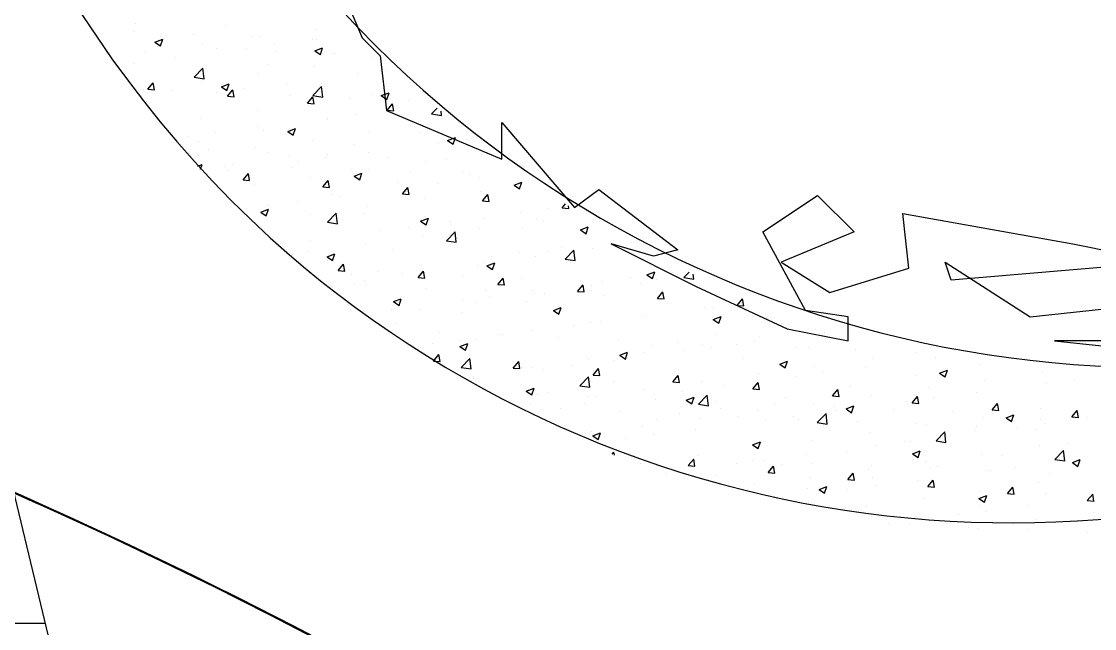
# Model space of a CAD drawing. Extents: x 652 to 897, y 187 to 370.
# Drawn here: x 836.6864 to 837.1447, y 233.6572 to 233.9167 of the extents above; entities that cross this region are included whole.
import ezdxf

# ---------------------------------------------------------------- set-up
doc = ezdxf.new("R2010")
doc.units = 0
doc.layers.get('0').update_dxf_attribs({"linetype": 'CONTINUOUS'})
doc.layers.add('40', color=3, linetype='CONTINUOUS')
doc.layers.add('ROAD', color=1, linetype='CONTINUOUS')
pattern_1 = [(0, (621.5108, 27.919), (0.508, 0.508), [0.508, -0.508]), (0, (621.5108, 28.1095), (0.508, 0.508), [0.508, -0.508]), (0, (621.5108, 28.3), (0.508, 0.508), [0.508, -0.508]), (90, (621.5743, 28.3635), (-0.508, 0.508), [0.508, -0.508]), (90, (621.7648, 28.3635), (-0.508, 0.508), [0.508, -0.508]), (90, (621.9553, 28.3635), (-0.508, 0.508), [0.508, -0.508])]

# ---------------------------------------------------------------- blocks, each defined once
blk = doc.blocks.new('PLANT90')
for start, end in [(98.1984, 120.329), (53.1984, 75.329), (143.1984, 165.329), (8.1984, 30.329), (188.1984, 210.329), (323.1984, 345.329), (233.1984, 255.329), (278.1984, 300.329)]:
    blk.add_arc((121.2, -11.9), 5000, start, end)
blk = doc.blocks.new('WH34')
at = {"layer": '40', "color": 3}
for p, q in [((-235.89, -152.74), (-235.89, -152.74)), ((-225.78, -152.83), (-225.78, -152.83)), ((-205.56, -153.36), (-205.56, -153.36)), ((-185.12, -154.22), (-185.12, -154.22)), ((-226.06, -154.72), (-226.06, -154.72)), ((-221.35, -157.08), (-219.6, -156.41)), ((-220.14, -155.87), (-220.14, -155.87)), ((-220.11, -157.92), (-219.6, -156.41)), ((-212.72, -155.28), (-212.72, -155.28)), ((-199.37, -155.85), (-199.37, -155.85)), ((-197.74, -155.82), (-197.74, -155.82)), ((-186.03, -156.41), (-186.03, -156.41)), ((-185.12, -156.47), (-185.12, -156.47)), ((-221.35, -157.08), (-220.11, -157.92)), ((-220.79, -158.08), (-220.79, -158.08)), ((-210.58, -157.58), (-210.58, -157.58)), ((-207.45, -158.64), (-207.45, -158.64)), ((-200.84, -158.54), (-200.84, -158.54)), ((-194.58, -157.72), (-194.58, -157.72)), ((-185.42, -159.08), (-183.67, -158.41)), ((-185.42, -159.08), (-184.18, -159.92)), ((-184.18, -159.92), (-183.67, -158.41)), ((-223.56, -159.46), (-223.56, -159.46)), ((-216.63, -160.62), (-216.63, -160.62)), ((-194.1, -159.21), (-194.1, -159.21)), ((-181.43, -159.61), (-181.43, -159.61)), ((-180.76, -159.77), (-180.76, -159.77)), ((-172.44, -160.67), (-172.44, -160.67)), ((-226.1, -161.86), (-226.1, -161.86)), ((-212.54, -164.99), (-210.6, -162.96)), ((-210.32, -165.34), (-210.6, -162.96)), ((-196.01, -162.11), (-196.01, -162.11)), ((-185.42, -162.55), (-185.42, -162.55)), ((-169.64, -163.43), (-169.64, -163.43)), ((-222.96, -167.71), (-221.76, -166.27)), ((-221.47, -167.84), (-221.76, -166.27)), ((-212.54, -164.99), (-210.32, -165.33)), ((-210.88, -165.91), (-210.88, -165.91)), ((-210.59, -164.61), (-210.59, -164.61)), ((-198.05, -164.15), (-198.05, -164.15)), ((-191.69, -166.33), (-191.69, -166.33)), ((-175.9, -164.25), (-175.9, -164.25)), ((-225.17, -167.12), (-225.17, -167.12)), ((-223.87, -167.78), (-223.87, -167.78)), ((-222.96, -167.71), (-221.47, -167.84)), ((-217.69, -167.99), (-217.69, -167.99)), ((-207.42, -168.4), (-207.42, -168.4)), ((-206.43, -167.14), (-204.68, -166.47)), ((-206.43, -167.14), (-205.18, -167.98)), ((-205.19, -167.98), (-204.68, -166.47)), ((-205.03, -169.28), (-203.82, -167.84)), ((-204.35, -168.56), (-204.35, -168.56)), ((-203.54, -169.41), (-203.82, -167.84)), ((-201.16, -167.58), (-201.16, -167.58)), ((-185.86, -169.13), (-183.92, -167.1)), ((-183.64, -169.47), (-183.92, -167.1)), ((-170.5, -169.14), (-168.75, -168.47)), ((-169.26, -169.99), (-168.75, -168.48)), ((-223.21, -170.48), (-223.21, -170.48)), ((-205.03, -169.28), (-203.53, -169.41)), ((-191, -169.12), (-191, -169.12)), ((-187.1, -170.84), (-185.89, -169.41)), ((-187.1, -170.84), (-185.6, -170.98)), ((-185.6, -170.98), (-185.89, -169.41)), ((-185.86, -169.13), (-183.64, -169.47)), ((-185.72, -170.87), (-185.72, -170.87)), ((-177.66, -169.68), (-177.66, -169.68)), ((-172.74, -168.99), (-172.74, -168.99)), ((-170.5, -169.14), (-169.26, -169.98)), ((-169.17, -172.41), (-167.96, -170.98)), ((-167.67, -172.55), (-167.96, -170.98)), ((-164.31, -170.25), (-164.31, -170.25)), ((-198.35, -172.47), (-198.35, -172.47)), ((-176.22, -173.29), (-176.22, -173.29)), ((-169.17, -172.41), (-167.67, -172.54)), ((-167.89, -172.02), (-167.89, -172.02)), ((-166.75, -172.04), (-166.75, -172.04)), ((-159.18, -173.26), (-157.9, -171.93)), ((-159.18, -173.26), (-156.96, -173.61)), ((-156.96, -173.61), (-157.07, -172.65)), ((-211.19, -174.23), (-211.19, -174.23)), ((-182.48, -174.11), (-182.48, -174.11)), ((-182.47, -174.53), (-182.47, -174.53)), ((-160.21, -175.56), (-160.21, -175.56)), ((-214, -178.26), (-214, -178.26)), ((-207.74, -177.44), (-207.74, -177.44)), ((-198.27, -176.19), (-198.27, -176.19)), ((-197.05, -177.03), (-197.05, -177.03)), ((-191.51, -177.21), (-189.76, -176.54)), ((-191.51, -177.21), (-190.26, -178.05)), ((-190.26, -178.05), (-189.76, -176.54)), ((-173.04, -177.32), (-173.04, -177.32)), ((-161.9, -177.51), (-161.9, -177.51)), ((-211.63, -179.53), (-211.63, -179.53)), ((-198.66, -180.79), (-198.66, -180.79)), ((-186.03, -179.19), (-186.03, -179.19)), ((-176.48, -180.02), (-176.48, -180.02)), ((-157.54, -179.82), (-157.54, -179.82)), ((-155.58, -179.21), (-153.83, -178.54)), ((-155.58, -179.21), (-154.33, -180.05)), ((-154.34, -180.05), (-153.83, -178.54)), ((-151.28, -179), (-151.28, -179)), ((-211.49, -182.55), (-211.49, -182.55)), ((-209.21, -181.33), (-209.21, -181.33)), ((-195.87, -181.89), (-195.87, -181.89)), ((-191.06, -182.52), (-191.06, -182.52)), ((-182.8, -183.15), (-182.8, -183.15)), ((-182.52, -182.46), (-182.52, -182.46)), ((-173.33, -181.9), (-173.33, -181.9)), ((-169.18, -183.02), (-169.18, -183.02)), ((-147.88, -182.28), (-147.88, -182.28)), ((-211.74, -184.97), (-210.76, -184.6)), ((-211.11, -185.65), (-210.76, -184.6)), ((-205.64, -185.02), (-205.64, -185.02)), ((-203.94, -184.69), (-203.94, -184.69)), ((-190.6, -185.25), (-190.6, -185.25)), ((-189.06, -183.97), (-189.06, -183.97)), ((-173.35, -185.64), (-173.35, -185.64)), ((-160.51, -183.88), (-160.51, -183.88)), ((-155.83, -183.59), (-155.83, -183.59)), ((-204.85, -186.05), (-204.85, -186.05)), ((-201.56, -188.08), (-200.35, -186.64)), ((-200.07, -188.21), (-200.36, -186.65)), ((-186.33, -187.51), (-186.33, -187.51)), ((-177.25, -185.82), (-177.25, -185.82)), ((-176.58, -187.27), (-174.83, -186.6)), ((-176.58, -187.27), (-175.34, -188.11)), ((-175.34, -188.11), (-174.83, -186.6)), ((-163.91, -186.38), (-163.91, -186.38)), ((-152.35, -186.26), (-152.35, -186.26)), ((-150.56, -186.94), (-150.56, -186.94)), ((-148.39, -187.61), (-148.39, -187.61)), ((-201.56, -188.08), (-200.07, -188.21)), ((-198.96, -189.11), (-198.96, -189.11)), ((-183.63, -189.65), (-182.42, -188.21)), ((-183.63, -189.65), (-182.13, -189.78)), ((-182.14, -189.78), (-182.42, -188.22)), ((-166.93, -188.76), (-166.93, -188.76)), ((-165.7, -191.22), (-164.49, -189.78)), ((-164.2, -191.35), (-164.49, -189.78)), ((-164.12, -189.68), (-164.12, -189.68)), ((-157.86, -188.86), (-157.86, -188.86)), ((-140.65, -189.28), (-138.9, -188.6)), ((-140.65, -189.28), (-139.41, -190.11)), ((-139.41, -190.12), (-138.91, -188.61)), ((-181.51, -191.27), (-181.51, -191.27)), ((-179.91, -191.76), (-179.91, -191.76)), ((-165.7, -191.22), (-164.2, -191.35)), ((-160.82, -192.2), (-160.82, -192.2)), ((-148.19, -190.6), (-148.19, -190.6)), ((-147.77, -192.79), (-146.56, -191.35)), ((-147.77, -192.79), (-146.27, -192.92)), ((-146.27, -192.92), (-146.56, -191.35)), ((-200.84, -194.6), (-200.84, -194.6)), ((-197.59, -195.34), (-195.84, -194.67)), ((-196.35, -196.18), (-195.84, -194.67)), ((-196.09, -193.77), (-196.09, -193.77)), ((-195.63, -193.83), (-195.63, -193.83)), ((-189.38, -193.01), (-189.38, -193.01)), ((-187.5, -195.17), (-187.5, -195.17)), ((-173.65, -193.96), (-173.65, -193.96)), ((-132.92, -194.57), (-132.92, -194.57)), ((-129.83, -194.36), (-129.11, -193.5)), ((-129.83, -194.36), (-128.34, -194.49)), ((-128.34, -194.49), (-128.44, -193.93)), ((-199.26, -197.44), (-199.26, -197.44)), ((-197.59, -195.34), (-196.35, -196.18)), ((-186.64, -195.83), (-186.64, -195.83)), ((-182.55, -197.62), (-180.6, -195.59)), ((-182.55, -197.62), (-180.32, -197.96)), ((-180.33, -197.96), (-180.6, -195.59)), ((-174.15, -195.73), (-174.15, -195.73)), ((-161.66, -197.34), (-159.91, -196.67)), ((-161.66, -197.34), (-160.42, -198.18)), ((-160.81, -196.29), (-160.81, -196.29)), ((-160.42, -198.18), (-159.91, -196.67)), ((-154.97, -197.47), (-154.97, -197.47)), ((-147.46, -196.86), (-147.46, -196.86)), ((-139.18, -195.39), (-139.18, -195.39)), ((-135.51, -197.05), (-135.51, -197.05)), ((-134.12, -197.42), (-134.12, -197.42)), ((-170.69, -199.54), (-170.69, -199.54)), ((-164.44, -198.72), (-164.44, -198.72)), ((-155.87, -201.76), (-153.92, -199.73)), ((-153.64, -202.1), (-153.92, -199.73)), ((-148.49, -198.92), (-148.49, -198.92)), ((-138.8, -198.68), (-138.8, -198.68)), ((-125.73, -199.34), (-123.98, -198.67)), ((-125.73, -199.34), (-124.49, -200.18)), ((-124.49, -200.18), (-123.98, -198.67)), ((-186.48, -201.62), (-186.48, -201.62)), ((-173.96, -202.28), (-173.96, -202.28)), ((-161.12, -200.52), (-161.12, -200.52)), ((-155.87, -201.76), (-153.64, -202.1)), ((-153.38, -201.18), (-153.38, -201.18)), ((-118.23, -201.66), (-118.23, -201.66)), ((-186.94, -204.16), (-186.94, -204.16)), ((-182.67, -205.4), (-180.92, -204.73)), ((-181.42, -206.24), (-180.92, -204.73)), ((-167.96, -203.68), (-167.96, -203.68)), ((-139.5, -204.43), (-139.5, -204.43)), ((-132.81, -204.16), (-132.81, -204.16)), ((-130.03, -203.18), (-130.03, -203.18)), ((-129.19, -205.89), (-127.24, -203.86)), ((-126.96, -206.24), (-127.24, -203.87)), ((-122.98, -203.61), (-122.98, -203.61)), ((-182.67, -205.4), (-181.42, -206.24)), ((-182.54, -206.18), (-182.54, -206.18)), ((-180.16, -208.45), (-178.95, -207.02)), ((-178.67, -208.59), (-178.96, -207.02)), ((-161.54, -207.33), (-161.54, -207.33)), ((-148.8, -207.24), (-148.8, -207.24)), ((-147.39, -206.67), (-147.39, -206.67)), ((-146.74, -207.4), (-144.99, -206.73)), ((-145.76, -205.25), (-145.76, -205.25)), ((-145.5, -208.25), (-144.99, -206.74)), ((-135.81, -205.37), (-135.81, -205.37)), ((-129.19, -205.89), (-126.96, -206.24)), ((-180.16, -208.45), (-178.67, -208.59)), ((-179.02, -208.5), (-179.02, -208.5)), ((-177.27, -209.4), (-177.27, -209.4)), ((-171.01, -208.58), (-171.01, -208.58)), ((-165.67, -209.07), (-165.67, -209.07)), ((-162.23, -210.02), (-161.02, -208.59)), ((-161.97, -209.17), (-161.97, -209.17)), ((-161.42, -208.84), (-161.42, -208.84)), ((-160.73, -210.16), (-161.02, -208.59)), ((-152.33, -209.63), (-152.33, -209.63)), ((-146.74, -207.4), (-145.49, -208.24)), ((-110.81, -209.41), (-109.06, -208.73)), ((-110.81, -209.41), (-109.57, -210.25)), ((-109.57, -210.25), (-109.06, -208.74)), ((-105.09, -208.89), (-105.09, -208.89)), ((-102.5, -210.03), (-101.34, -208.82)), ((-100.28, -210.38), (-100.41, -209.25)), ((-176.55, -211.67), (-176.55, -211.67)), ((-174.26, -210.6), (-174.26, -210.6)), ((-173.75, -211.86), (-173.75, -211.86)), ((-162.23, -210.02), (-160.73, -210.15)), ((-144.3, -211.59), (-143.09, -210.16)), ((-144.3, -211.59), (-142.8, -211.72)), ((-142.8, -211.73), (-143.09, -210.16)), ((-138.98, -210.2), (-138.98, -210.2)), ((-126.37, -213.16), (-125.16, -211.72)), ((-125.64, -210.76), (-125.64, -210.76)), ((-124.87, -213.29), (-125.16, -211.73)), ((-123.28, -211.93), (-123.28, -211.93)), ((-120.82, -210.96), (-120.82, -210.96)), ((-114.56, -210.14), (-114.56, -210.14)), ((-112.29, -211.32), (-112.29, -211.32)), ((-110.65, -210.33), (-110.65, -210.33)), ((-108.68, -210.41), (-108.68, -210.41)), ((-102.5, -210.03), (-100.28, -210.38)), ((-98.95, -211.89), (-98.95, -211.89)), ((-160.4, -212.43), (-160.4, -212.43)), ((-147.06, -212.99), (-147.06, -212.99)), ((-146.07, -214.29), (-146.07, -214.29)), ((-136.61, -213.04), (-136.61, -213.04)), ((-136.12, -213.69), (-136.12, -213.69)), ((-133.71, -213.55), (-133.71, -213.55)), ((-126.37, -213.16), (-124.87, -213.29)), ((-123.26, -212.91), (-123.26, -212.91)), ((-120.37, -214.12), (-120.37, -214.12)), ((-108.43, -214.73), (-107.23, -213.29)), ((-106.94, -214.86), (-107.23, -213.3)), ((-167.74, -215.47), (-165.99, -214.8)), ((-167.74, -215.47), (-166.5, -216.31)), ((-166.5, -216.31), (-165.99, -214.8)), ((-152.33, -215.11), (-152.33, -215.11)), ((-149.1, -215.57), (-149.1, -215.57)), ((-137.84, -215.42), (-137.84, -215.42)), ((-131.82, -217.47), (-130.06, -216.8)), ((-130.57, -218.31), (-130.07, -216.8)), ((-108.43, -214.73), (-106.94, -214.86)), ((-107.02, -214.68), (-107.02, -214.68)), ((-97.97, -216.78), (-97.97, -216.78)), ((-95.88, -216.68), (-95.88, -216.68)), ((-93.68, -215.25), (-93.68, -215.25)), ((-90.5, -216.3), (-89.3, -214.86)), ((-90.5, -216.3), (-89.01, -216.43)), ((-89.62, -215.85), (-89.62, -215.85)), ((-89.01, -216.43), (-89.3, -214.86)), ((-168.12, -217.19), (-168.12, -217.19)), ((-161.73, -217.17), (-161.73, -217.17)), ((-152.42, -217.92), (-152.42, -217.92)), ((-131.82, -217.47), (-130.57, -218.31)), ((-111.67, -218.75), (-111.67, -218.75)), ((-110.96, -218.65), (-110.96, -218.65)), ((-95.89, -219.47), (-94.14, -218.8)), ((-94.64, -220.31), (-94.14, -218.8)), ((-167, -220.42), (-167, -220.42)), ((-127.39, -220.83), (-127.39, -220.83)), ((-123.58, -220.25), (-123.58, -220.25)), ((-121.14, -220), (-121.14, -220)), ((-95.89, -219.47), (-94.64, -220.31)), ((-80.56, -220.32), (-80.56, -220.32)), ((-72.81, -221.74), (-72.81, -221.74)), ((-157.3, -222.34), (-157.3, -222.34)), ((-152.65, -224.15), (-152.65, -224.15)), ((-149.4, -223.89), (-149.4, -223.89)), ((-143.96, -222.9), (-143.96, -222.9)), ((-143.18, -222.9), (-143.18, -222.9)), ((-136.42, -222.01), (-136.42, -222.01)), ((-130.61, -223.47), (-130.61, -223.47)), ((-117.27, -224.03), (-117.27, -224.03)), ((-95.14, -222.83), (-95.14, -222.83)), ((-85.44, -223.34), (-85.44, -223.34)), ((-70.94, -222.39), (-70.94, -222.39)), ((-162.03, -225.49), (-162.03, -225.49)), ((-158.91, -224.97), (-158.91, -224.97)), ((-152.82, -225.53), (-151.07, -224.86)), ((-152.82, -225.53), (-151.58, -226.37)), ((-151.58, -226.37), (-151.07, -224.86)), ((-109.72, -225.33), (-109.72, -225.33)), ((-103.92, -224.6), (-103.92, -224.6)), ((-102.45, -226.54), (-102.45, -226.54)), ((-98.27, -225.1), (-98.27, -225.1)), ((-96.2, -225.71), (-96.2, -225.71)), ((-90.57, -225.16), (-90.57, -225.16)), ((-86.73, -224.47), (-86.73, -224.47)), ((-77.23, -225.72), (-77.23, -225.72)), ((-74.57, -225.81), (-74.57, -225.81)), ((-63.88, -226.29), (-63.88, -226.29)), ((-158.76, -228.83), (-157.55, -227.39)), ((-158.76, -228.83), (-157.27, -228.96)), ((-157.27, -228.96), (-157.56, -227.39)), ((-152.55, -230.25), (-150.61, -228.22)), ((-150.33, -230.59), (-150.61, -228.22)), ((-140.83, -230.4), (-139.62, -228.96)), ((-139.33, -230.53), (-139.62, -228.96)), ((-124.3, -227.83), (-124.3, -227.83)), ((-123.89, -228.58), (-123.89, -228.58)), ((-118.24, -228.62), (-118.24, -228.62)), ((-116.89, -227.54), (-115.14, -226.86)), ((-116.89, -227.54), (-115.65, -228.37)), ((-115.65, -228.38), (-115.14, -226.87)), ((-111.26, -226.98), (-111.26, -226.98)), ((-89.15, -228.31), (-89.15, -228.31)), ((-80.96, -229.54), (-79.21, -228.87)), ((-79.72, -230.38), (-79.21, -228.87)), ((-60.13, -228.19), (-60.13, -228.19)), ((-50.54, -226.85), (-50.54, -226.85)), ((-46, -228.1), (-46, -228.1)), ((-152.55, -230.25), (-150.33, -230.59)), ((-140.83, -230.4), (-139.33, -230.53)), ((-138.87, -230.33), (-138.87, -230.33)), ((-136.72, -230.34), (-136.72, -230.34)), ((-133.97, -230.69), (-133.97, -230.69)), ((-127.71, -229.86), (-127.71, -229.86)), ((-122.9, -231.97), (-121.69, -230.53)), ((-121.4, -232.1), (-121.69, -230.53)), ((-103.73, -230.82), (-103.73, -230.82)), ((-80.96, -229.54), (-79.72, -230.38)), ((-73.12, -230.06), (-73.12, -230.06)), ((-71.26, -231.42), (-71.26, -231.42)), ((-61.79, -230.18), (-61.79, -230.18)), ((-45.04, -231.54), (-43.29, -230.87)), ((-43.79, -232.38), (-43.29, -230.87)), ((-35.86, -229.56), (-35.86, -229.56)), ((-21.99, -231.28), (-21.99, -231.28)), ((-149.76, -232.76), (-149.76, -232.76)), ((-149.71, -232.21), (-149.71, -232.21)), ((-125.87, -234.38), (-123.92, -232.36)), ((-123.65, -234.73), (-123.93, -232.36)), ((-122.9, -231.97), (-121.4, -232.1)), ((-118.3, -233.32), (-118.3, -233.32)), ((-104.96, -233.53), (-103.76, -232.1)), ((-104.96, -233.53), (-103.47, -233.67)), ((-103.47, -233.67), (-103.76, -232.1)), ((-98.58, -233.42), (-98.58, -233.42)), ((-87.03, -235.1), (-85.83, -233.67)), ((-85.54, -235.24), (-85.83, -233.67)), ((-85.74, -231.66), (-85.74, -231.66)), ((-77.52, -232.25), (-77.52, -232.25)), ((-50.44, -232.06), (-50.44, -232.06)), ((-45.04, -231.54), (-43.79, -232.38)), ((-34.97, -233.15), (-34.97, -233.15)), ((-21.06, -233.81), (-21.06, -233.81)), ((-14.8, -232.99), (-14.8, -232.99)), ((-137.9, -235.6), (-136.15, -234.93)), ((-137.9, -235.6), (-136.65, -236.44)), ((-136.66, -236.44), (-136.15, -234.93)), ((-135.48, -236.24), (-135.48, -236.24)), ((-132.88, -235.82), (-132.88, -235.82)), ((-125.87, -234.38), (-123.65, -234.73)), ((-111.56, -235.3), (-111.56, -235.3)), ((-102.77, -235.57), (-102.77, -235.57)), ((-93.3, -234.33), (-93.3, -234.33)), ((-87.03, -235.1), (-85.54, -235.23)), ((-69.1, -236.67), (-67.9, -235.24)), ((-67.61, -236.81), (-67.9, -235.24)), ((-65.02, -234.56), (-65.02, -234.56)), ((-47.6, -234.75), (-47.6, -234.75)), ((-36.85, -235.89), (-36.85, -235.89)), ((-137.03, -238.66), (-137.03, -238.66)), ((-124.82, -238.48), (-124.82, -238.48)), ((-124.19, -236.9), (-124.19, -236.9)), ((-122.13, -236.81), (-122.13, -236.81)), ((-109.03, -236.4), (-109.03, -236.4)), ((-108.79, -237.37), (-108.79, -237.37)), ((-101.97, -237.6), (-100.22, -236.93)), ((-101.97, -237.6), (-100.73, -238.44)), ((-100.73, -238.44), (-100.22, -236.93)), ((-99.19, -238.52), (-97.24, -236.49)), ((-99.19, -238.52), (-96.97, -238.87)), ((-96.97, -238.87), (-97.24, -236.49)), ((-95.44, -237.93), (-95.44, -237.93)), ((-82.1, -238.5), (-82.1, -238.5)), ((-79.6, -237.06), (-79.6, -237.06)), ((-73.42, -238.39), (-73.42, -238.39)), ((-69.1, -236.67), (-67.61, -236.8)), ((-60.43, -236.51), (-60.43, -236.51)), ((-52.58, -237.96), (-52.58, -237.96)), ((-51.17, -238.24), (-49.97, -236.8)), ((-51.17, -238.24), (-49.68, -238.37)), ((-49.68, -238.37), (-49.97, -236.81)), ((-46.32, -237.13), (-46.32, -237.13)), ((-33.24, -239.81), (-32.03, -238.37)), ((-31.75, -239.94), (-32.03, -238.38)), ((-134.29, -239.72), (-134.29, -239.72)), ((-130.21, -239.6), (-130.21, -239.6)), ((-116.86, -240.16), (-116.86, -240.16)), ((-103.52, -240.73), (-103.52, -240.73)), ((-94.18, -239.57), (-94.18, -239.57)), ((-86.05, -239.99), (-86.05, -239.99)), ((-72.51, -242.66), (-70.56, -240.63)), ((-70.29, -243.01), (-70.56, -240.63)), ((-68.75, -239.06), (-68.75, -239.06)), ((-68.37, -240.04), (-68.37, -240.04)), ((-66.04, -239.6), (-64.29, -238.93)), ((-66.04, -239.6), (-64.8, -240.44)), ((-64.8, -240.44), (-64.29, -238.93)), ((-55.41, -239.63), (-55.41, -239.63)), ((-42.06, -240.19), (-42.06, -240.19)), ((-33.24, -239.81), (-31.74, -239.94)), ((-30.11, -241.61), (-28.36, -240.93)), ((-28.87, -242.45), (-28.36, -240.94)), ((-28.72, -240.75), (-28.72, -240.75)), ((-22.29, -239.6), (-22.29, -239.6)), ((-15.31, -241.38), (-14.1, -239.94)), ((-13.81, -241.51), (-14.1, -239.94)), ((-108.76, -242.07), (-108.76, -242.07)), ((-98.88, -241.75), (-98.88, -241.75)), ((-90.17, -241.29), (-90.17, -241.29)), ((-84.09, -242.11), (-84.09, -242.11)), ((-77.83, -241.28), (-77.83, -241.28)), ((-76.83, -241.86), (-76.83, -241.86)), ((-72.51, -242.66), (-70.29, -243.01)), ((-63.48, -242.42), (-63.48, -242.42)), ((-50.14, -242.98), (-50.14, -242.98)), ((-47.9, -243.07), (-47.9, -243.07)), ((-35.28, -241.47), (-35.28, -241.47)), ((-30.11, -241.61), (-28.87, -242.44)), ((-22.31, -241.97), (-22.31, -241.97)), ((-21.38, -242.85), (-21.38, -242.85)), ((-15.37, -241.32), (-15.37, -241.32)), ((-15.31, -241.38), (-13.81, -241.51)), ((-11.91, -241.6), (-11.91, -241.6)), ((-124.5, -245.22), (-124.5, -245.22)), ((-123.34, -244.57), (-123.34, -244.57)), ((-122.98, -245.66), (-121.22, -244.99)), ((-122.98, -245.66), (-121.73, -246.5)), ((-121.73, -246.51), (-121.23, -244.99)), ((-111.87, -243.62), (-111.87, -243.62)), ((-109.35, -245.43), (-109.35, -245.43)), ((-99.88, -244.19), (-99.88, -244.19)), ((-60.74, -244.83), (-60.74, -244.83)), ((-45.83, -246.8), (-43.88, -244.77)), ((-43.61, -247.15), (-43.88, -244.77)), ((-43.43, -245.75), (-43.43, -245.75)), ((-36.89, -244.47), (-36.89, -244.47)), ((-36.79, -243.55), (-36.79, -243.55)), ((-27.64, -243.67), (-27.64, -243.67)), ((-23.44, -244.11), (-23.44, -244.11)), ((-115.61, -246.26), (-115.61, -246.26)), ((-87.05, -247.67), (-85.3, -246.99)), ((-87.05, -247.67), (-85.8, -248.51)), ((-86.35, -248.31), (-86.35, -248.31)), ((-85.8, -248.51), (-85.3, -247)), ((-73.72, -246.71), (-73.72, -246.71)), ((-59.15, -247.82), (-59.15, -247.82)), ((-52.9, -247), (-52.9, -247)), ((-51.47, -246.97), (-51.47, -246.97)), ((-45.83, -246.8), (-43.6, -247.14)), ((-22.59, -247.92), (-22.59, -247.92)), ((-16.32, -247.46), (-16.32, -247.46)), ((-118.61, -249.79), (-118.22, -249.33)), ((-118.1, -250), (-118.22, -249.34)), ((-113.76, -250.08), (-113.76, -250.08)), ((-100.42, -250.64), (-100.42, -250.64)), ((-99.19, -250.07), (-99.19, -250.07)), ((-74.94, -249.9), (-74.94, -249.9)), ((-66.05, -249.48), (-66.05, -249.48)), ((-51.12, -249.67), (-49.37, -249)), ((-51.12, -249.67), (-49.88, -250.51)), ((-49.88, -250.51), (-49.37, -249)), ((-35.58, -249.8), (-35.58, -249.8)), ((-30.9, -249.96), (-30.9, -249.96)), ((-19.15, -250.94), (-17.2, -248.91)), ((-16.92, -251.28), (-17.2, -248.91)), ((-112.17, -251.94), (-112.17, -251.94)), ((-101.5, -252.34), (-100.29, -250.9)), ((-101.5, -252.34), (-100, -252.47)), ((-100, -252.47), (-100.29, -250.91)), ((-90.67, -251.97), (-90.67, -251.97)), ((-87.07, -251.21), (-87.07, -251.21)), ((-84.41, -251.14), (-84.41, -251.14)), ((-83.56, -253.91), (-82.36, -252.47)), ((-82.07, -254.04), (-82.36, -252.47)), ((-80.63, -251.98), (-80.63, -251.98)), ((-73.73, -251.77), (-73.73, -251.77)), ((-61.04, -253.16), (-61.04, -253.16)), ((-60.38, -252.33), (-60.38, -252.33)), ((-48.21, -251.4), (-48.21, -251.4)), ((-47.03, -252.9), (-47.03, -252.9)), ((-45.48, -252.46), (-45.48, -252.46)), ((-27.96, -252.71), (-27.96, -252.71)), ((-19.15, -250.94), (-16.92, -251.28)), ((-18.49, -251.46), (-18.49, -251.46)), ((-15.19, -251.67), (-13.44, -251)), ((-15.19, -251.67), (-13.95, -252.51)), ((-13.95, -252.51), (-13.44, -251)), ((-106.46, -254.05), (-106.46, -254.05)), ((-95.21, -254.48), (-95.21, -254.48)), ((-83.56, -253.91), (-82.07, -254.04)), ((-74.03, -255.03), (-74.03, -255.03)), ((-65.63, -255.48), (-64.43, -254.04)), ((-65.63, -255.48), (-64.14, -255.61)), ((-64.14, -255.61), (-64.43, -254.04)), ((-60.06, -254.97), (-60.06, -254.97)), ((-34.22, -253.53), (-34.22, -253.53)), ((-33.69, -253.46), (-33.69, -253.46)), ((-20.34, -254.03), (-20.34, -254.03)), ((-86.65, -256.63), (-86.65, -256.63)), ((-74.64, -257.47), (-74.64, -257.47)), ((-72.12, -257.73), (-70.37, -257.06)), ((-72.12, -257.73), (-70.88, -258.57)), ((-70.88, -258.57), (-70.38, -257.06)), ((-65.73, -257.68), (-65.73, -257.68)), ((-59.47, -256.86), (-59.47, -256.86)), ((-50, -255.61), (-50, -255.61)), ((-47.7, -257.05), (-46.5, -255.61)), ((-47.7, -257.05), (-46.21, -257.18)), ((-46.21, -257.18), (-46.5, -255.61)), ((-29.77, -258.61), (-28.56, -257.18)), ((-28.28, -258.75), (-28.57, -257.18)), ((-22.9, -256.24), (-22.9, -256.24)), ((-81.52, -259.76), (-81.52, -259.76)), ((-48.51, -259.72), (-48.51, -259.72)), ((-36.2, -259.73), (-34.45, -259.06)), ((-36.2, -259.73), (-34.95, -260.57)), ((-35.88, -258.12), (-35.88, -258.12)), ((-34.95, -260.58), (-34.45, -259.06)), ((-29.77, -258.61), (-28.28, -258.75)), ((-21.35, -258.71), (-21.35, -258.71)), ((-11.84, -260.18), (-10.63, -258.75)), ((-11.84, -260.18), (-10.34, -260.31)), ((-10.35, -260.32), (-10.63, -258.75)), ((-61.35, -261.48), (-61.35, -261.48)), ((-35.93, -261.21), (-35.93, -261.21)), ((-34.53, -262.57), (-34.53, -262.57)), ((-25.07, -261.32), (-25.07, -261.32)), ((-10.37, -262.81), (-10.37, -262.81)), ((-50.51, -263.72), (-50.51, -263.72)), ((-40.79, -263.39), (-40.79, -263.39)), ((-23.2, -264.57), (-23.2, -264.57)), ((-56.58, -265.47), (-56.58, -265.47)), ((-51.9, -265.67), (-51.9, -265.67)), ((-38.56, -266.24), (-38.56, -266.24)), ((-36.19, -266.44), (-36.19, -266.44)), ((-25.21, -266.8), (-25.21, -266.8)), ((-11.87, -267.36), (-11.87, -267.36))]:
    blk.add_line(p, q, dxfattribs=at)
for points in [[(-181.64, -139.74), (-174.81, -156.11), (-170.72, -160.2), (-169.35, -172.48), (-143.42, -183.39), (-143.42, -175.2), (-127.04, -194.3), (-121.58, -190.21), (-103.83, -203.85), (-109.29, -205.21), (-118.85, -202.48), (-99.74, -212.03), (-79.26, -221.58), (-65.61, -224.31), (-65.61, -218.85), (-75.17, -217.49), (-84.72, -199.76), (-72.44, -191.57), (-64.25, -199.76), (-80.63, -206.58), (-69.71, -213.4), (-51.96, -207.94), (-53.33, -195.66), (-15.1, -202.48), (5.37, -206.58), (-42.41, -210.67), (-43.77, -206.58), (-24.66, -218.85), (13.56, -214.76)], [(1.28, -224.31), (-19.2, -224.31), (32.67, -229.77)]]:
    blk.add_lwpolyline(points, dxfattribs=at)
for centre, radius, start, end in [((3.62, 18.35), 248.62, 147.5437, 215.7516), ((-28.96, -16.89), 248.31, 153.0525, 227.8925), ((-22.12, -12.48), 256.18, 227.4192, 337.2791)]:
    blk.add_arc(centre, radius, start, end, dxfattribs=at)

msp = doc.modelspace()

# ---------------------------------------------------------------- hatches: boundary and pattern name
h = msp.add_hatch()
h.set_pattern_fill('EARTH', color=3, scale=0.08, style=0)
h.set_pattern_definition(pattern_1)
edge = h.paths.add_edge_path()
edge.add_line((836.48172, 234.55135), (836.79496, 234.62684))
edge.add_spline(control_points=[(836.79496, 234.62684), (836.76202, 234.68681), (836.68795, 234.81663), (836.52906, 234.92848), (836.44613, 234.90947), (836.41295, 234.89468)], knot_values=[40.856232, 40.856232, 40.856232, 40.856232, 41.009437, 41.154868, 41.257831, 41.257831, 41.257831, 41.257831], degree=3, periodic=0)
edge.add_arc((836.36271, 234.8822), 0.05177, -133.9803, 13.942, ccw=False)
edge.add_spline(control_points=[(836.32676, 234.84495), (836.30747, 234.83264), (836.24151, 234.79103), (836.17014, 234.77127), (836.12199, 234.7569), (836.12062, 234.75649)], knot_values=[41.348854, 41.348854, 41.348854, 41.348854, 41.410523, 41.559495, 41.563888, 41.563888, 41.563888, 41.563888], degree=3, periodic=0)
edge.add_arc((836.08365, 234.79274), 0.05177, 256.7046, 315.5612, ccw=False)
edge.add_spline(control_points=[(836.07175, 234.74236), (836.06805, 234.74137), (836.06434, 234.74042), (836.06061, 234.73949)], knot_values=[41.616129, 41.616129, 41.616129, 41.616129, 41.627907, 41.627907, 41.627907, 41.627907], degree=3, periodic=0)
edge.add_spline(control_points=[(836.06061, 234.73949), (836.03509, 234.73316), (835.97173, 234.72165), (835.89095, 234.72938), (835.86713, 234.75111)], knot_values=[41.627907, 41.627907, 41.627907, 41.627907, 41.708468, 41.820399, 41.820399, 41.820399, 41.820399], degree=3, periodic=0)
edge.add_line((835.86713, 234.75111), (835.89725, 234.64144))
edge.add_line((835.89725, 234.64144), (835.89414, 234.58682))
edge.add_line((835.89414, 234.58682), (835.98068, 234.62121))
edge.add_arc((835.93105, 234.60647), 0.05177, 16.5438, 26.7812)
edge.add_arc((835.98631, 234.68077), 0.05177, 206.8119, 259.9413, ccw=False)
edge.add_line((835.9401, 234.65742), (836.03594, 234.69552))
edge.add_arc((835.98631, 234.68077), 0.05177, -100.0587, 16.5438, ccw=False)
edge.add_arc((835.93105, 234.60647), 0.05177, -40.9452, 26.7812, ccw=False)
edge.add_line((835.97015, 234.57255), (836.00364, 234.58586))
edge.add_arc((835.95401, 234.57112), 0.05177, -153.1881, 16.5438, ccw=False)
edge.add_line((835.90781, 234.54776), (835.92591, 234.55496))
edge.add_arc((835.93105, 234.60647), 0.05177, 223.0905, 264.3008, ccw=False)
edge.add_line((835.89324, 234.57111), (835.89011, 234.51613))
edge.add_line((835.89011, 234.51613), (835.91173, 234.52473))
edge.add_arc((835.8621, 234.50998), 0.05177, -61.0315, 16.5438, ccw=False)
edge.add_line((835.88718, 234.46469), (835.88684, 234.4588))
edge.add_line((835.88684, 234.4588), (835.89328, 234.43208))
edge.add_line((835.89328, 234.43208), (835.90758, 234.43777))
edge.add_arc((835.85795, 234.42302), 0.05177, -20.5385, 16.5438, ccw=False)
edge.add_line((835.90643, 234.40486), (835.93725, 234.41712))
edge.add_arc((835.88763, 234.40237), 0.05177, -62.5243, 16.5438, ccw=False)
edge.add_line((835.91151, 234.35644), (835.91561, 234.33943))
edge.add_line((835.91561, 234.33943), (835.96821, 234.36034))
edge.add_arc((835.91858, 234.3456), 0.05177, -59.9923, 16.5438, ccw=False)
edge.add_arc((835.9147, 234.29192), 0.03106, 3.509, 16.5444, ccw=False)
edge.add_line((835.9457, 234.29382), (836.02731, 234.32626))
edge.add_arc((835.97768, 234.31152), 0.05177, -39.5723, 16.5438, ccw=False)
edge.add_line((836.01759, 234.27854), (836.05232, 234.29234))
edge.add_arc((836.08067, 234.30504), 0.03106, 204.1146, 206.8119)
edge.add_line((836.05295, 234.29102), (836.11045, 234.31388))
edge.add_arc((836.08067, 234.30504), 0.03106, -99.7591, 16.5438, ccw=False)
edge.add_arc((836.04531, 234.28208), 0.03106, 244.2775, 345.7304, ccw=False)
edge.add_arc((836.0164, 234.28106), 0.03106, 218.3587, 299.7814, ccw=False)
edge.add_arc((835.97768, 234.31152), 0.05177, 227.4755, 286.0973, ccw=False)
edge.add_line((835.94269, 234.27336), (835.93827, 234.27161))
edge.add_arc((835.9085, 234.26276), 0.03106, -22.3927, 16.5438, ccw=False)
edge.add_arc((835.88603, 234.24316), 0.05177, 5.9307, 8.6292, ccw=False)
edge.add_line((835.93753, 234.24851), (835.9673, 234.12499))
edge.add_line((835.9673, 234.12499), (835.99783, 234.13712))
edge.add_arc((835.9482, 234.12238), 0.05177, 5.5744, 16.5438, ccw=False)
edge.add_line((835.99973, 234.12741), (836.02674, 234.13815))
edge.add_arc((835.97711, 234.12341), 0.05177, -86.656, 16.5438, ccw=False)
edge.add_line((835.98013, 234.07172), (835.99872, 233.9946))
edge.add_line((835.99872, 233.9946), (836.03256, 234.00805))
edge.add_arc((836.06666, 234.047), 0.05177, 206.8119, 228.7983, ccw=False)
edge.add_line((836.02045, 234.02365), (836.11629, 234.06174))
edge.add_arc((836.06666, 234.047), 0.05177, -103.3521, 16.5438, ccw=False)
edge.add_arc((836.00315, 234.00135), 0.05177, 277.0243, 354.7751, ccw=False)
edge.add_line((836.00948, 233.94996), (836.02048, 233.90433))
edge.add_line((836.02048, 233.90433), (836.10618, 233.9384))
edge.add_arc((836.05656, 233.92366), 0.05177, -126.3556, 16.5438, ccw=False)
edge.add_line((836.02587, 233.88197), (836.22354, 233.06179))
edge.add_line((836.22354, 233.06179), (836.80684, 233.20237))
edge.add_line((836.80684, 233.20237), (836.48172, 234.55135))
h.paths.add_polyline_path([(837.76963, 235.11433, -0.110627), (837.75715, 235.12628), (837.76143, 235.1286, -0.05611), (837.75574, 235.13537), (837.76354, 235.13961), (837.74329, 235.22364, -0.23243), (837.70842, 235.224, -0.465286), (837.64821, 235.22976, -0.17384), (837.6268, 235.24569), (837.64014, 235.25293, -0.334406), (837.59528, 235.26873), (837.66449, 235.30629, -0.334406), (837.65329, 235.26006), (837.69602, 235.28325, -0.167607), (837.69796, 235.25755), (837.71704, 235.2679, -0.103389), (837.72028, 235.25205), (837.73457, 235.25981), (837.71727, 235.33158, -0.018764), (837.71554, 235.33399), (837.71656, 235.33454), (837.70049, 235.4012, -0.591051), (837.63147, 235.39541), (837.69374, 235.42921), (837.68658, 235.45892), (836.06061, 235.06703, -0.82009), (835.9619, 235.04324), (835.87054, 235.02123, -0.26866), (835.82326, 234.99986, -0.121109), (835.80249, 234.98644), (835.80723, 234.9692), (835.86607, 234.88601), (835.86279, 234.88471, -0.304721), (835.84557, 234.82959), (835.89725, 234.64144), (835.89414, 234.58682), (835.98068, 234.62121, 0.044699), (835.97727, 234.6298, -0.236065), (835.9401, 234.65742), (836.03594, 234.69552, -0.557751), (835.97727, 234.6298, -0.304426), (835.97015, 234.57255), (836.00364, 234.58586, -0.914181), (835.90781, 234.54776), (835.92591, 234.55496, -0.181777), (835.89324, 234.57111), (835.89011, 234.51613), (835.91173, 234.52473, -0.352034), (835.88718, 234.46469), (835.88684, 234.4588), (835.89328, 234.43208), (835.90758, 234.43777, -0.163229), (835.90643, 234.40486), (835.93725, 234.41712, -0.359372), (835.91151, 234.35644), (835.91561, 234.33943), (835.96821, 234.36034, -0.346946), (835.94448, 234.30077, -0.056939), (835.9457, 234.29382), (836.02731, 234.32626, -0.249866), (836.01759, 234.27854), (836.04617, 234.2899, -0.081374), (836.04744, 234.27994), (836.05778, 234.28405, -0.068611), (836.05295, 234.29102), (836.11045, 234.31388, -0.556038), (836.07541, 234.27442, -0.474049), (836.03182, 234.2541, -0.371016), (835.99204, 234.26178, -0.261514), (835.94269, 234.27336), (835.93827, 234.27161, -0.171546), (835.93722, 234.25093, -0.011775), (835.93753, 234.24851), (835.9673, 234.12499), (835.99783, 234.13712, -0.047899), (835.99973, 234.12741), (836.02674, 234.13815, -0.483418), (835.98013, 234.07172), (835.99872, 233.9946), (836.03256, 234.00805, -0.096229), (836.02045, 234.02365), (836.11629, 234.06174, -0.576744), (836.0547, 233.99663, -0.352896), (836.00948, 233.94996), (836.02048, 233.90433), (836.10618, 233.9384, -0.71923), (836.02587, 233.88197), (836.22354, 233.06179), (836.80684, 233.20237), (836.48172, 234.55135), (837.82717, 234.87562)])
h.paths.add_polyline_path([(836.94742, 232.61908), (836.36413, 232.47849), (836.69506, 231.10541), (835.31845, 230.77363), (835.45903, 230.19033), (837.39071, 230.65589, 0.00061), (837.40527, 230.71941)])
h.paths.add_polyline_path([(833.53029, 229.72548), (834.87573, 230.04975), (834.73515, 230.63305), (832.8064, 230.16819), (833.27211, 228.23592), (833.85541, 228.3765)])
h.paths.add_polyline_path([(833.99599, 227.7932), (833.41269, 227.65262), (833.74363, 226.27954), (832.36702, 225.94776), (832.5076, 225.36446), (834.46751, 225.83682)])
h.paths.add_polyline_path([(830.57885, 224.8996), (831.9243, 225.22387), (831.78372, 225.80717), (829.85497, 225.34232), (830.32068, 223.41004), (830.90398, 223.55063)])
h = msp.add_hatch()
h.set_pattern_fill('EARTH', color=3, scale=0.08, style=0)
h.set_pattern_definition(pattern_1)
edge = h.paths.add_edge_path()
edge.add_line((836.48172, 234.55135), (836.79496, 234.62684))
edge.add_spline(control_points=[(836.79496, 234.62684), (836.76202, 234.68681), (836.68795, 234.81663), (836.52906, 234.92848), (836.44613, 234.90947), (836.41295, 234.89468)], knot_values=[40.856232, 40.856232, 40.856232, 40.856232, 41.009437, 41.154868, 41.257831, 41.257831, 41.257831, 41.257831], degree=3, periodic=0)
edge.add_arc((836.36271, 234.8822), 0.05177, -133.9803, 13.942, ccw=False)
edge.add_spline(control_points=[(836.32676, 234.84495), (836.30747, 234.83264), (836.24151, 234.79103), (836.17014, 234.77127), (836.12199, 234.7569), (836.12062, 234.75649)], knot_values=[41.348854, 41.348854, 41.348854, 41.348854, 41.410523, 41.559495, 41.563888, 41.563888, 41.563888, 41.563888], degree=3, periodic=0)
edge.add_arc((836.08365, 234.79274), 0.05177, 256.7046, 315.5612, ccw=False)
edge.add_spline(control_points=[(836.07175, 234.74236), (836.06805, 234.74137), (836.06434, 234.74042), (836.06061, 234.73949)], knot_values=[41.616129, 41.616129, 41.616129, 41.616129, 41.627907, 41.627907, 41.627907, 41.627907], degree=3, periodic=0)
edge.add_spline(control_points=[(836.06061, 234.73949), (836.03509, 234.73316), (835.97173, 234.72165), (835.89095, 234.72938), (835.86713, 234.75111)], knot_values=[41.627907, 41.627907, 41.627907, 41.627907, 41.708468, 41.820399, 41.820399, 41.820399, 41.820399], degree=3, periodic=0)
edge.add_line((835.86713, 234.75111), (835.89725, 234.64144))
edge.add_line((835.89725, 234.64144), (835.89414, 234.58682))
edge.add_line((835.89414, 234.58682), (835.98068, 234.62121))
edge.add_arc((835.93105, 234.60647), 0.05177, 16.5438, 26.7812)
edge.add_arc((835.98631, 234.68077), 0.05177, 206.8119, 259.9413, ccw=False)
edge.add_line((835.9401, 234.65742), (836.03594, 234.69552))
edge.add_arc((835.98631, 234.68077), 0.05177, -100.0587, 16.5438, ccw=False)
edge.add_arc((835.93105, 234.60647), 0.05177, -40.9452, 26.7812, ccw=False)
edge.add_line((835.97015, 234.57255), (836.00364, 234.58586))
edge.add_arc((835.95401, 234.57112), 0.05177, -153.1881, 16.5438, ccw=False)
edge.add_line((835.90781, 234.54776), (835.92591, 234.55496))
edge.add_arc((835.93105, 234.60647), 0.05177, 223.0905, 264.3008, ccw=False)
edge.add_line((835.89324, 234.57111), (835.89011, 234.51613))
edge.add_line((835.89011, 234.51613), (835.91173, 234.52473))
edge.add_arc((835.8621, 234.50998), 0.05177, -61.0315, 16.5438, ccw=False)
edge.add_line((835.88718, 234.46469), (835.88684, 234.4588))
edge.add_line((835.88684, 234.4588), (835.89328, 234.43208))
edge.add_line((835.89328, 234.43208), (835.90758, 234.43777))
edge.add_arc((835.85795, 234.42302), 0.05177, -20.5385, 16.5438, ccw=False)
edge.add_line((835.90643, 234.40486), (835.93725, 234.41712))
edge.add_arc((835.88763, 234.40237), 0.05177, -62.5243, 16.5438, ccw=False)
edge.add_line((835.91151, 234.35644), (835.91561, 234.33943))
edge.add_line((835.91561, 234.33943), (835.96821, 234.36034))
edge.add_arc((835.91858, 234.3456), 0.05177, -59.9923, 16.5438, ccw=False)
edge.add_arc((835.9147, 234.29192), 0.03106, 3.509, 16.5444, ccw=False)
edge.add_line((835.9457, 234.29382), (836.02731, 234.32626))
edge.add_arc((835.97768, 234.31152), 0.05177, -39.5723, 16.5438, ccw=False)
edge.add_line((836.01759, 234.27854), (836.04617, 234.2899))
edge.add_arc((836.0164, 234.28106), 0.03106, -2.0648, 16.5438, ccw=False)
edge.add_line((836.04744, 234.27994), (836.05778, 234.28405))
edge.add_arc((836.08067, 234.30504), 0.03106, 206.8119, 222.5117, ccw=False)
edge.add_line((836.05295, 234.29102), (836.11045, 234.31388))
edge.add_arc((836.08067, 234.30504), 0.03106, -99.7591, 16.5438, ccw=False)
edge.add_arc((836.04531, 234.28208), 0.03106, 244.2775, 345.7304, ccw=False)
edge.add_arc((836.0164, 234.28106), 0.03106, 218.3587, 299.7814, ccw=False)
edge.add_arc((835.97768, 234.31152), 0.05177, 227.4755, 286.0973, ccw=False)
edge.add_line((835.94269, 234.27336), (835.93827, 234.27161))
edge.add_arc((835.9085, 234.26276), 0.03106, -22.3927, 16.5438, ccw=False)
edge.add_arc((835.88603, 234.24316), 0.05177, 5.9307, 8.6292, ccw=False)
edge.add_line((835.93753, 234.24851), (835.9673, 234.12499))
edge.add_line((835.9673, 234.12499), (835.99783, 234.13712))
edge.add_arc((835.9482, 234.12238), 0.05177, 5.5744, 16.5438, ccw=False)
edge.add_line((835.99973, 234.12741), (836.02674, 234.13815))
edge.add_arc((835.97711, 234.12341), 0.05177, -86.656, 16.5438, ccw=False)
edge.add_line((835.98013, 234.07172), (835.99872, 233.9946))
edge.add_line((835.99872, 233.9946), (836.03256, 234.00805))
edge.add_arc((836.06666, 234.047), 0.05177, 206.8119, 228.7983, ccw=False)
edge.add_line((836.02045, 234.02365), (836.11629, 234.06174))
edge.add_arc((836.06666, 234.047), 0.05177, -103.3521, 16.5438, ccw=False)
edge.add_arc((836.00315, 234.00135), 0.05177, 277.0243, 354.7751, ccw=False)
edge.add_line((836.00948, 233.94996), (836.02048, 233.90433))
edge.add_line((836.02048, 233.90433), (836.10618, 233.9384))
edge.add_arc((836.05656, 233.92366), 0.05177, -126.3556, 16.5438, ccw=False)
edge.add_line((836.02587, 233.88197), (836.22354, 233.06179))
edge.add_line((836.22354, 233.06179), (836.80684, 233.20237))
edge.add_line((836.80684, 233.20237), (836.48172, 234.55135))

# ---------------------------------------------------------------- linework, layer by layer
msp.add_lwpolyline([(830.62855, 220.79704), (831.51607, 221.01095), (830.57885, 224.8996), (834.46751, 225.83682), (833.53029, 229.72548), (837.41894, 230.6627), (836.48172, 234.55135), (837.82717, 234.87562)])
at = {"layer": 'ROAD'}
msp.add_arc((811.35223, 236.65663), 26.72099, 287.246082, 358.724353, dxfattribs=at)

# ---------------------------------------------------------------- block references
at = {"color": 82, "xscale": 0.001900799721397561, "yscale": 0.001900800016443327, "zscale": 0.0019008}
msp.add_blockref('WH34', (837.16415, 234.2065), dxfattribs=at)
at = {"layer": '40', "xscale": 0.0004499992355374575, "yscale": 0.0004500006325542927, "zscale": 0.00045, "rotation": 125.4357428130346}
msp.add_blockref('PLANT90', (835.79763, 231.61105), dxfattribs=at)

doc.saveas('drawing.dxf')
